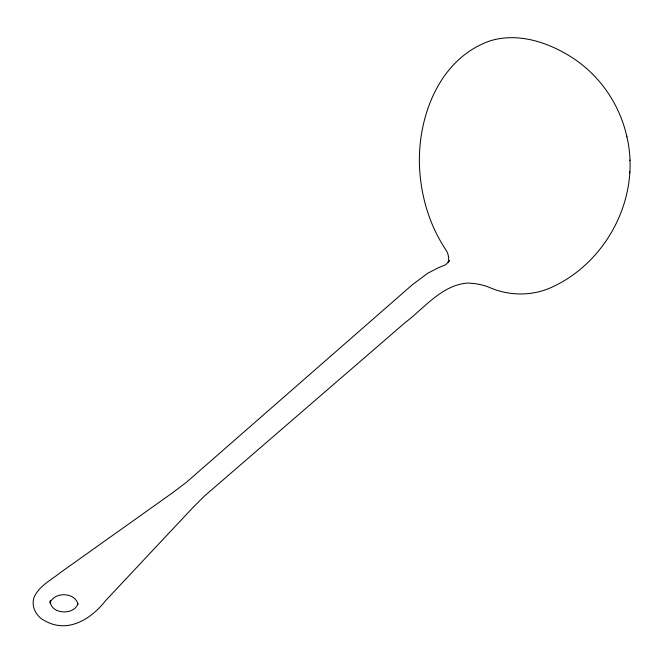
<?xml version="1.0" encoding="UTF-8"?>
<svg xmlns="http://www.w3.org/2000/svg" width="663" height="663" viewBox="0 0 663 663"><rect width="100%" height="100%" fill="white"/><g stroke="black" fill="none" stroke-linecap="round" stroke-linejoin="round"><path stroke-width="0.99" d="M449.183 260.783L445.942 264.62L437.721 268.034L427.618 273.313L412.287 284.8L186.502 482.233L172.894 492.534L60.366 572.6C51.043 580.175 38.678 586.092 33.937 597.728C31.012 607.109 36.531 616.855 45.125 620.949C68.09 633.737 91.353 618.886 105.566 600.661L192.925 507.551L204.436 496.048L405.052 322.674C424.196 308.229 441.657 285.107 467.448 283.068C474.89 283.358 482.449 284.477 489.344 287.394C508.877 295.996 531.743 296.27 551.268 287.477C607.465 262.216 641.444 195.975 626.626 135.7C619.358 103.859 599.435 75.027 571.879 57.408C548.185 42.283 518.383 32.354 490.479 40.733C438.881 58.369 416.795 118.171 419.604 168.792C421.278 197.259 429.682 225.478 445.536 249.313C448.254 253.167 449.381 258.098 448.254 262.714L449.307 260.609M77.969 603.695C74.041 615.778 50.056 614.311 50.247 600.678L50.015 603.098C53.902 591.454 75.582 592.084 77.952 604.424M626.626 135.7L626.833 136.835M629.833 159.99L629.85 160.545M629.717 171.651L629.717 173.068"/></g></svg>
